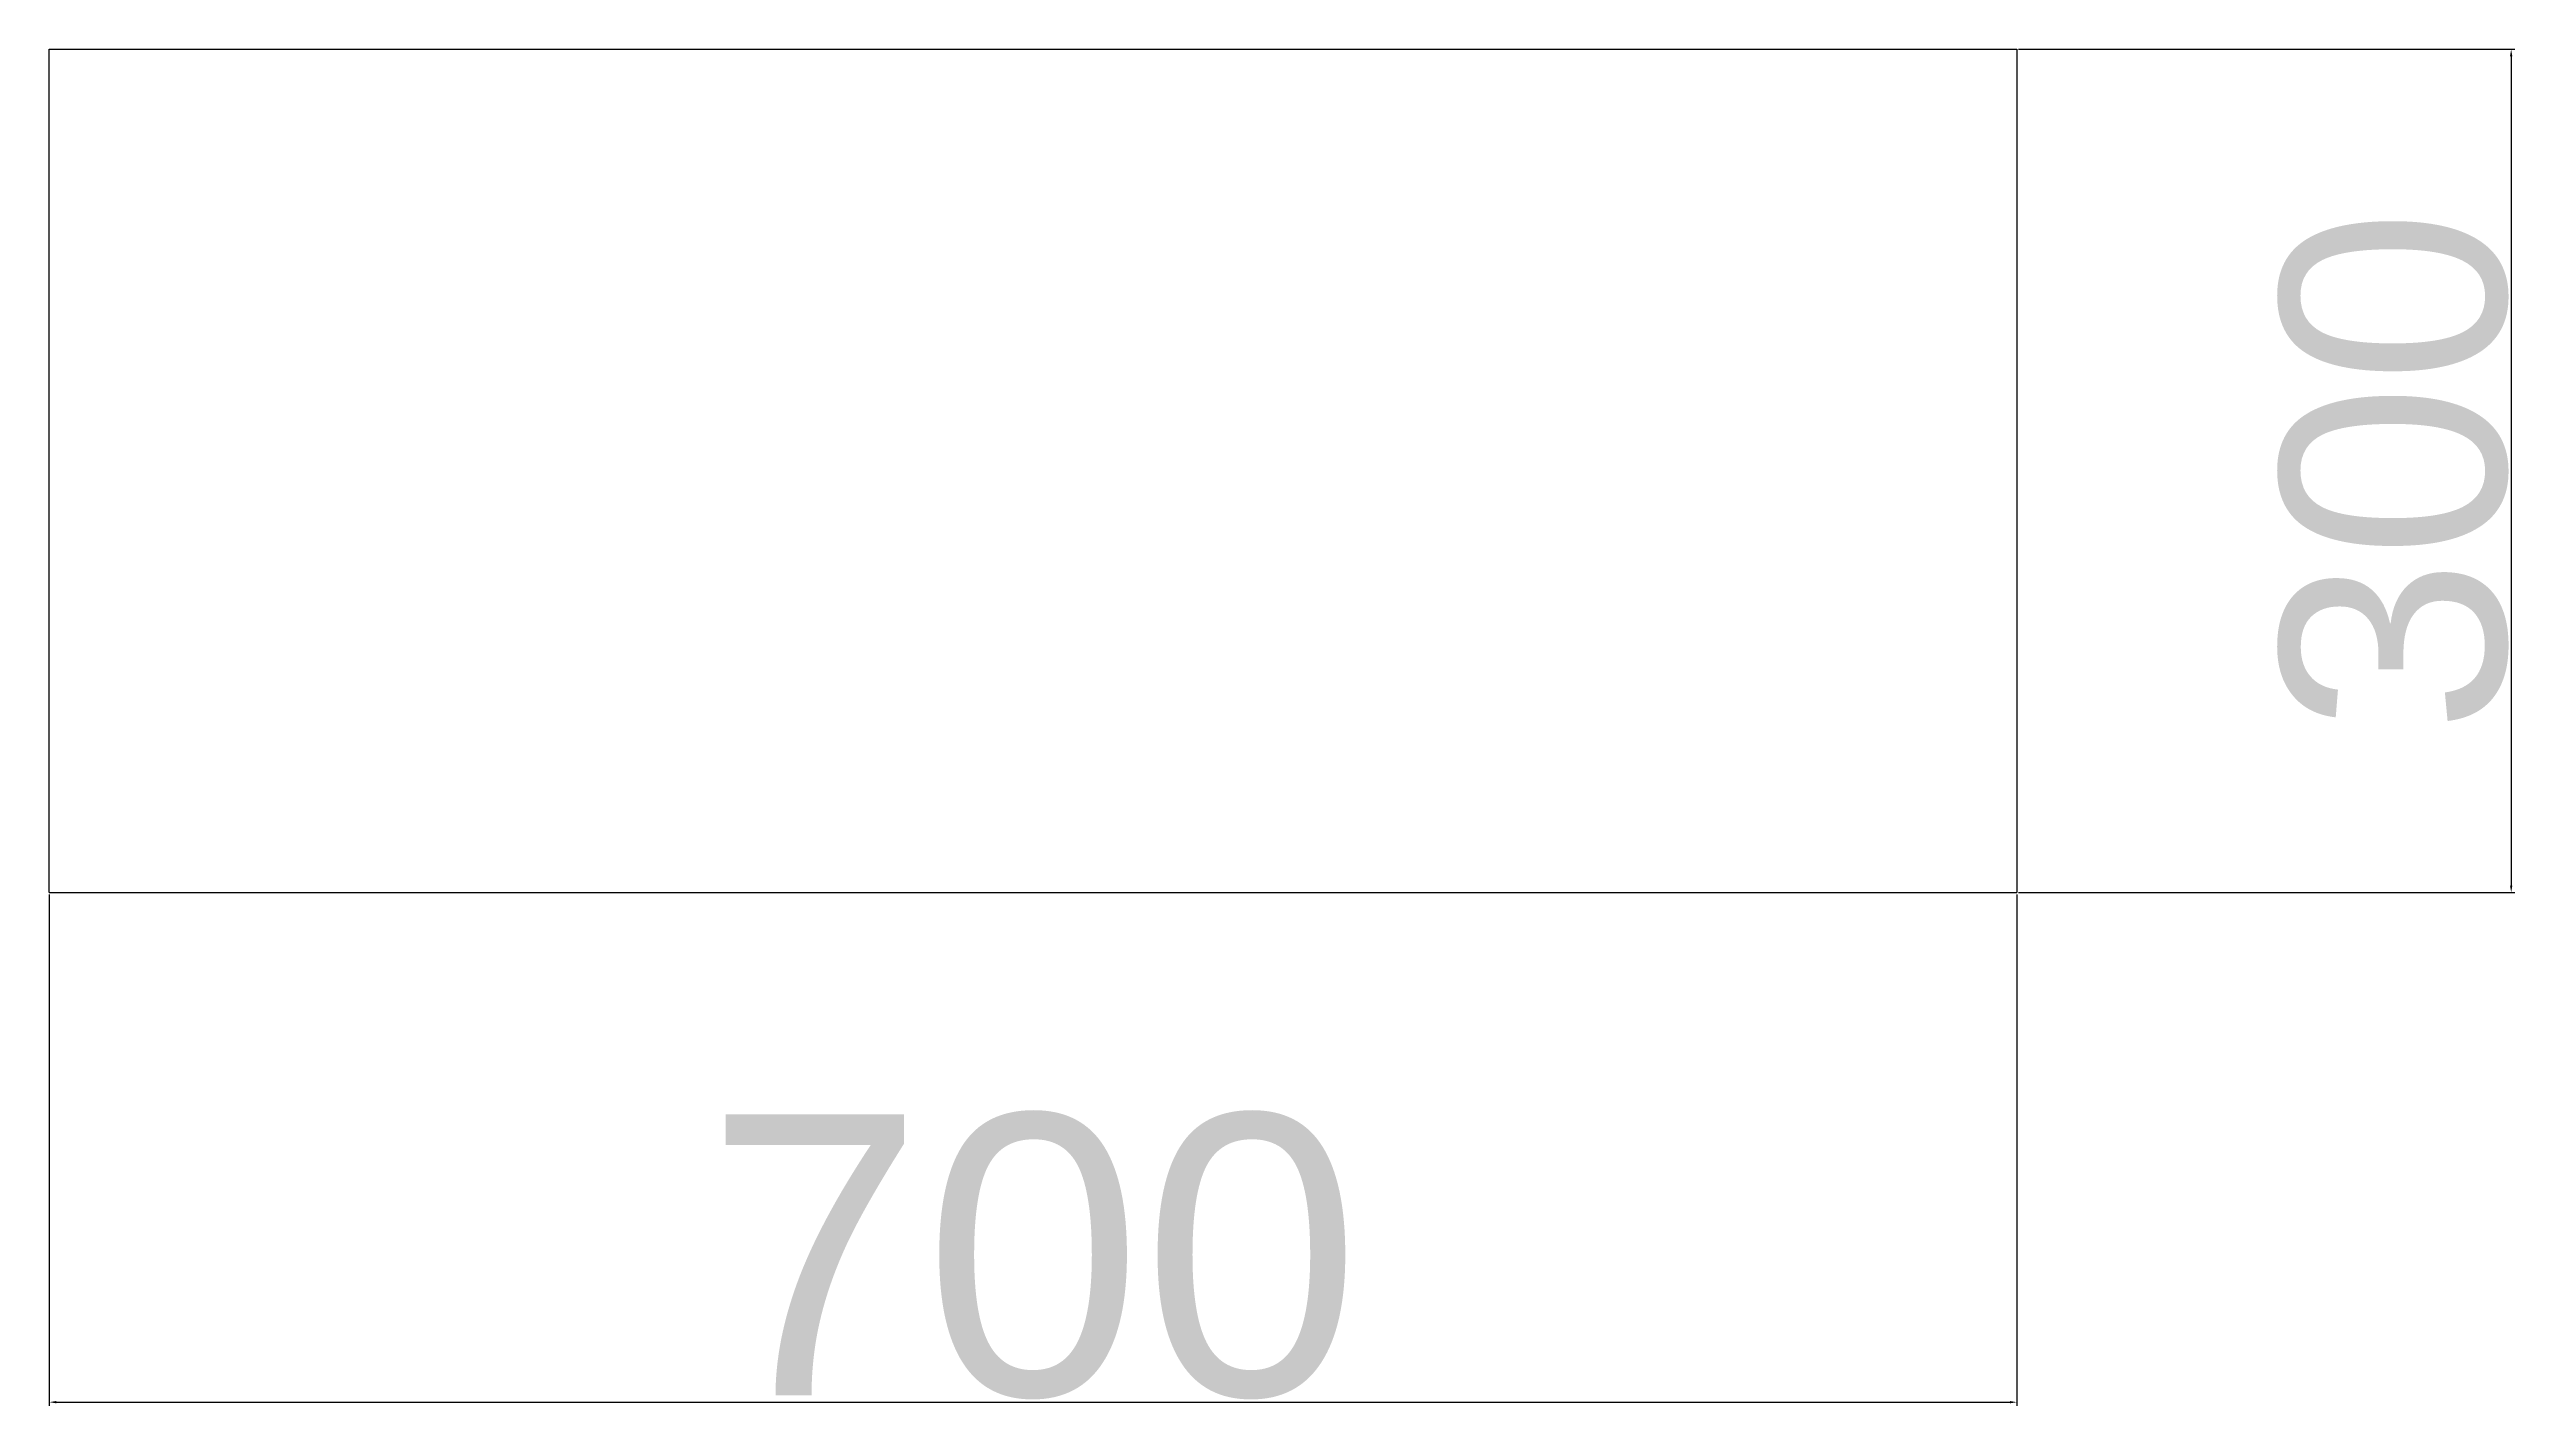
# Model space of a CAD drawing. Header units: millimetres. Extents: x 1932 to 2810, y 1984 to 2466.
import ezdxf

# ---------------------------------------------------------------- set-up
doc = ezdxf.new("R2010")
doc.units = ezdxf.units.MM
doc.layers.get('Defpoints').update_dxf_attribs({"color": 5})
doc.styles.get("Standard").update_dxf_attribs({"font": 'arial.ttf'})
doc.dimstyles.new('ISO-25', dxfattribs={"dimtxt": 2.5, "dimasz": 2.5, "dimexe": 1.25, "dimexo": 0.625, "dimtad": 1, "dimtxsty": 'Standard', "dimcen": 2.5, "dimadec": 0, "dimazin": 0, "dimtfac": 1, "dimtmove": 0, "dimatfit": 3, "dimfxl": 1, "dimarcsym": 0})

# ---------------------------------------------------------------- blocks, each defined once
blk = doc.blocks.new('*D1')
at = {"layer": 'Defpoints', "color": 0, "lineweight": -2, "transparency": 16777216}
for p, q in [((1932.42, 2165.8), (1932.42, 1983.88)), ((2632.42, 2165.8), (2632.42, 1983.88)), ((1934.92, 1985.13), (2629.92, 1985.13))]:
    blk.add_line(p, q, dxfattribs=at)
at = {"layer": 'Defpoints', "color": 0, "transparency": 16777216}
for p in [(1932.42, 2166.43), (2632.42, 2166.43), (2632.42, 1985.13)]:
    blk.add_point(p, dxfattribs=at)
for points in [[(1934.92, 1985.55), (1934.92, 1984.72), (1932.42, 1985.13)], [(2629.92, 1985.55), (2629.92, 1984.72), (2632.42, 1985.13)]]:
    blk.add_solid(points, dxfattribs=at)
at = {"layer": 'Defpoints', "color": 0, "transparency": 16777216, "insert": (2282.42, 2036.82), "char_height": 2.5, "attachment_point": 5}
blk.add_mtext('{\\H40x;700}', dxfattribs=at)
blk = doc.blocks.new('*D5')
at = {"layer": 'Defpoints', "color": 0, "lineweight": -2, "transparency": 16777216}
for p, q in [((2633.05, 2466.43), (2809.53, 2466.43)), ((2808.28, 2463.93), (2808.28, 2168.93)), ((2633.05, 2166.43), (2809.53, 2166.43))]:
    blk.add_line(p, q, dxfattribs=at)
at = {"layer": 'Defpoints', "color": 0, "transparency": 16777216}
for p in [(2632.42, 2466.43), (2632.42, 2166.43), (2808.28, 2166.43)]:
    blk.add_point(p, dxfattribs=at)
for points in [[(2807.86, 2463.93), (2808.69, 2463.93), (2808.28, 2466.43)], [(2807.86, 2168.93), (2808.69, 2168.93), (2808.28, 2166.43)]]:
    blk.add_solid(points, dxfattribs=at)
at = {"layer": 'Defpoints', "color": 0, "transparency": 16777216, "insert": (2766.78, 2316.43), "char_height": 2.5, "attachment_point": 5, "rotation": 90}
blk.add_mtext('{\\H32x;300}', dxfattribs=at)

msp = doc.modelspace()

# ---------------------------------------------------------------- linework, layer by layer
for p, q in [((1932.424, 2166.43), (1932.424, 2466.43)), ((1932.424, 2466.43), (2632.424, 2466.43)), ((2632.424, 2466.43), (2632.424, 2166.43)), ((1932.424, 2166.43), (2632.424, 2166.43))]:
    msp.add_line(p, q)

# ---------------------------------------------------------------- dimensions: what is measured, and where the dimension line sits
at = {"layer": 'Defpoints'}
dim = msp.add_linear_dim(base=(2808.277, 2166.43), p1=(2632.424, 2466.43), p2=(2632.424, 2166.43), angle=90, text='{\\H32x;<>}', dimstyle='ISO-25', dxfattribs=at)
dim.commit()
dim.dimension.update_dxf_attribs({"geometry": '*D5', "text_midpoint": (2808.277, 2316.43), "dimtype": 160})
at = {"layer": 'Defpoints', "color": 170}
dim = msp.add_linear_dim(base=(2632.424, 1985.133), p1=(1932.424, 2166.43), p2=(2632.424, 2166.43), text='{\\H40x;<>}', dimstyle='ISO-25', dxfattribs=at)
dim.commit()
dim.dimension.update_dxf_attribs({"geometry": '*D1', "text_midpoint": (2282.424, 1985.133), "dimtype": 160})

doc.saveas('drawing.dxf')
